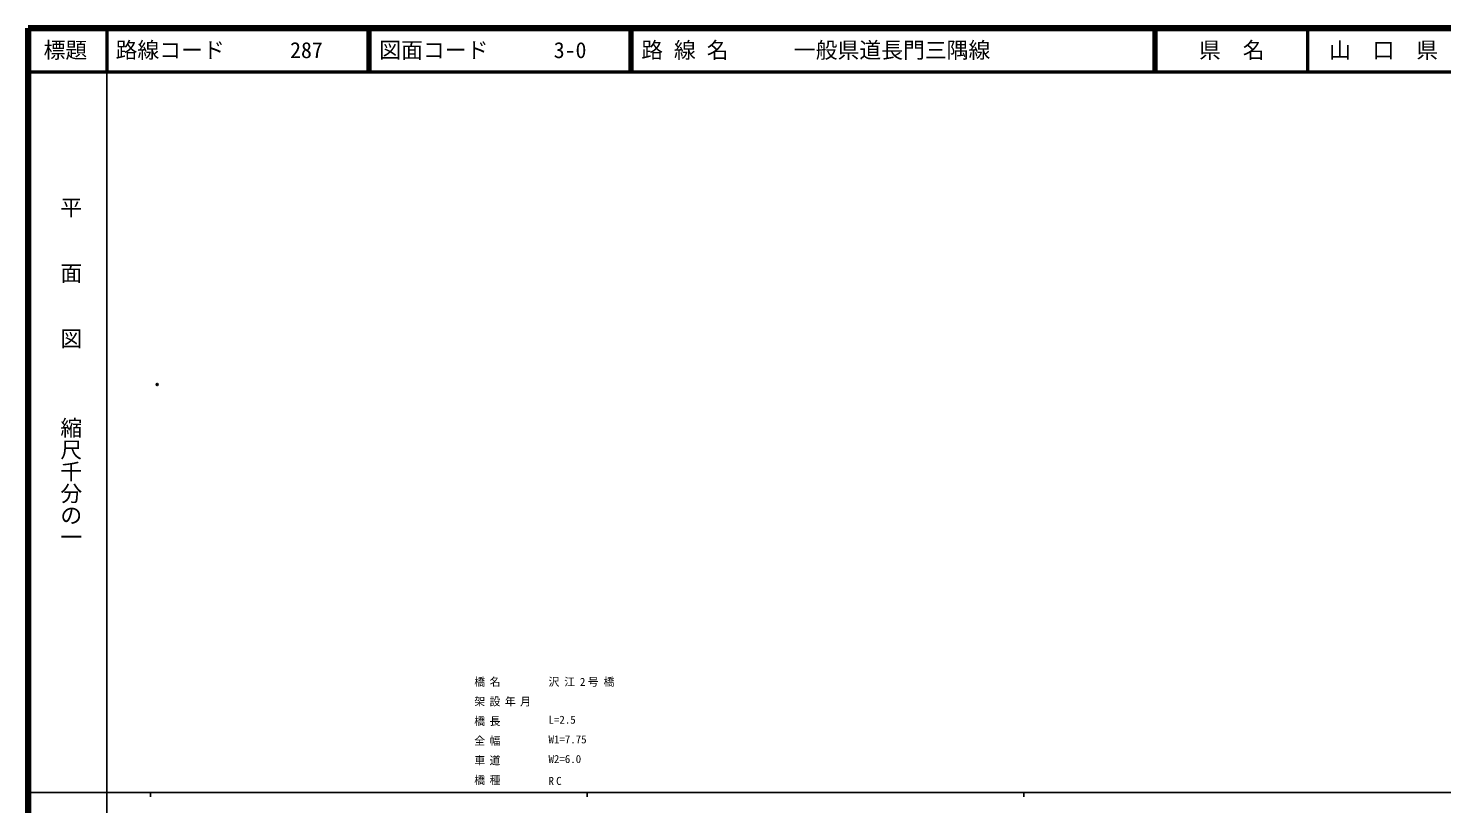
# Model space of a CAD drawing. Units: millimetres on the paper, with parts at other scales. Extents: x 40 to 680, y 20 to 380.
# Drawn here: x 40 to 363.7, y 202.4 to 380 of the extents above; entities that cross this region are included whole.
import ezdxf
from ezdxf.enums import TextEntityAlignment as Align

# ---------------------------------------------------------------- set-up
doc = ezdxf.new("R2010")
doc.units = ezdxf.units.MM
doc.header["$PDMODE"] = 32
doc.header["$PDSIZE"] = 0.5
doc.layers.add('M-OTRS', color=6, linetype='Continuous')
doc.layers.add('M-STR-HTXT', color=7, linetype='Continuous')
for name, color, linetype, lineweight in [('M-TTL', 2, 'Continuous', 140), ('M-TTL-BAND', 7, 'Continuous', 25), ('M-TTL-LINE', 7, 'Continuous', 50), ('M-TTL-TXT', 7, 'Continuous', 13)]:
    doc.layers.add(name, color=color, linetype=linetype, lineweight=lineweight)
doc.styles.add('@ＭＳ ゴシック', font='')
doc.styles.add('ＭＳ ゴシック', font='')
doc.styles.get('@ＭＳ ゴシック').set_extended_font_data('@MS Gothic')
doc.styles.get('ＭＳ ゴシック').set_extended_font_data('MS Gothic')

msp = doc.modelspace()

# ---------------------------------------------------------------- linework, layer by layer
at = {"layer": 'M-OTRS'}
msp.add_point((69.533, 298.407), dxfattribs=at)
at = {"layer": 'M-TTL'}
for p, q in [((40, 380), (40, 20)), ((680, 380), (40, 380))]:
    msp.add_line(p, q, dxfattribs=at)
at = {"layer": 'M-TTL-BAND'}
for p, q in [((58, 370), (58, 20)), ((40, 205), (579, 205)), ((68, 205), (68, 204)), ((168, 205), (168, 204)), ((268, 205), (268, 204))]:
    msp.add_line(p, q, dxfattribs=at)
at = {"layer": 'M-TTL-LINE'}
for p, q in [((58, 380), (58, 370)), ((117.75, 380), (117.75, 370)), ((118.25, 380), (118.25, 370)), ((177.75, 380), (177.75, 370)), ((178.25, 380), (178.25, 370)), ((297.75, 380), (297.75, 370)), ((298.25, 380), (298.25, 370)), ((333, 380), (333, 370)), ((40, 370), (680, 370))]:
    msp.add_line(p, q, dxfattribs=at)

# ---------------------------------------------------------------- texts
at = {"layer": 'M-STR-HTXT', "style": 'ＭＳ ゴシック'}
for s, p in [('L=2.5', (159.143, 220.185)), ('W1=7.75', (159.143, 215.685)), ('W2=6.0', (159.143, 211.185))]:
    msp.add_text(s, height=1.833, dxfattribs=at).set_placement(p, align=Align.BOTTOM_LEFT)
at = {"layer": 'M-STR-HTXT', "char_height": 1.833, "attachment_point": 7, "style": 'ＭＳ ゴシック'}
for s, insert in [('\\T1.4;橋名', (142.143, 229.185)), ('\\T1.44;沢江2号橋', (159.143, 229.185)), ('\\T1.4;架設年月', (142.143, 224.685)), ('\\T1.4;橋長', (142.143, 220.185)), ('\\T1.4;全幅', (142.143, 215.685)), ('\\T1.4;車道', (142.143, 211.185)), ('\\T1.4;橋種', (142.143, 206.685)), ('\\T1.4;RC', (159.143, 206.685))]:
    msp.add_mtext(s, dxfattribs=dict(at, insert=insert))
at = {"layer": 'M-TTL-BAND', "style": '@ＭＳ ゴシック'}
for s, p in [('平\u3000\u3000面\u3000\u3000図', (49.777, 306.475)), ('縮尺千分の一', (49.777, 261.03))]:
    msp.add_text(s, height=3.666, rotation=270, dxfattribs=at).set_placement(p, align=Align.MIDDLE_RIGHT)
at = {"layer": 'M-TTL-TXT', "style": 'ＭＳ ゴシック'}
for s, p in [('標題', (48.5, 375)), ('県\u3000名', (315.625, 375)), ('山\u3000口\u3000県', (350.375, 375))]:
    msp.add_text(s, height=3.666, dxfattribs=at).set_placement(p, align=Align.MIDDLE_CENTER)
for s, p in [('路線コード      287', (60, 375)), ('図面コード      3-0', (120.38, 375)), ('路 線 名      一般県道長門三隅線', (180.38, 375))]:
    msp.add_text(s, height=3.666, dxfattribs=at).set_placement(p, align=Align.MIDDLE_LEFT)

doc.saveas('drawing.dxf')
